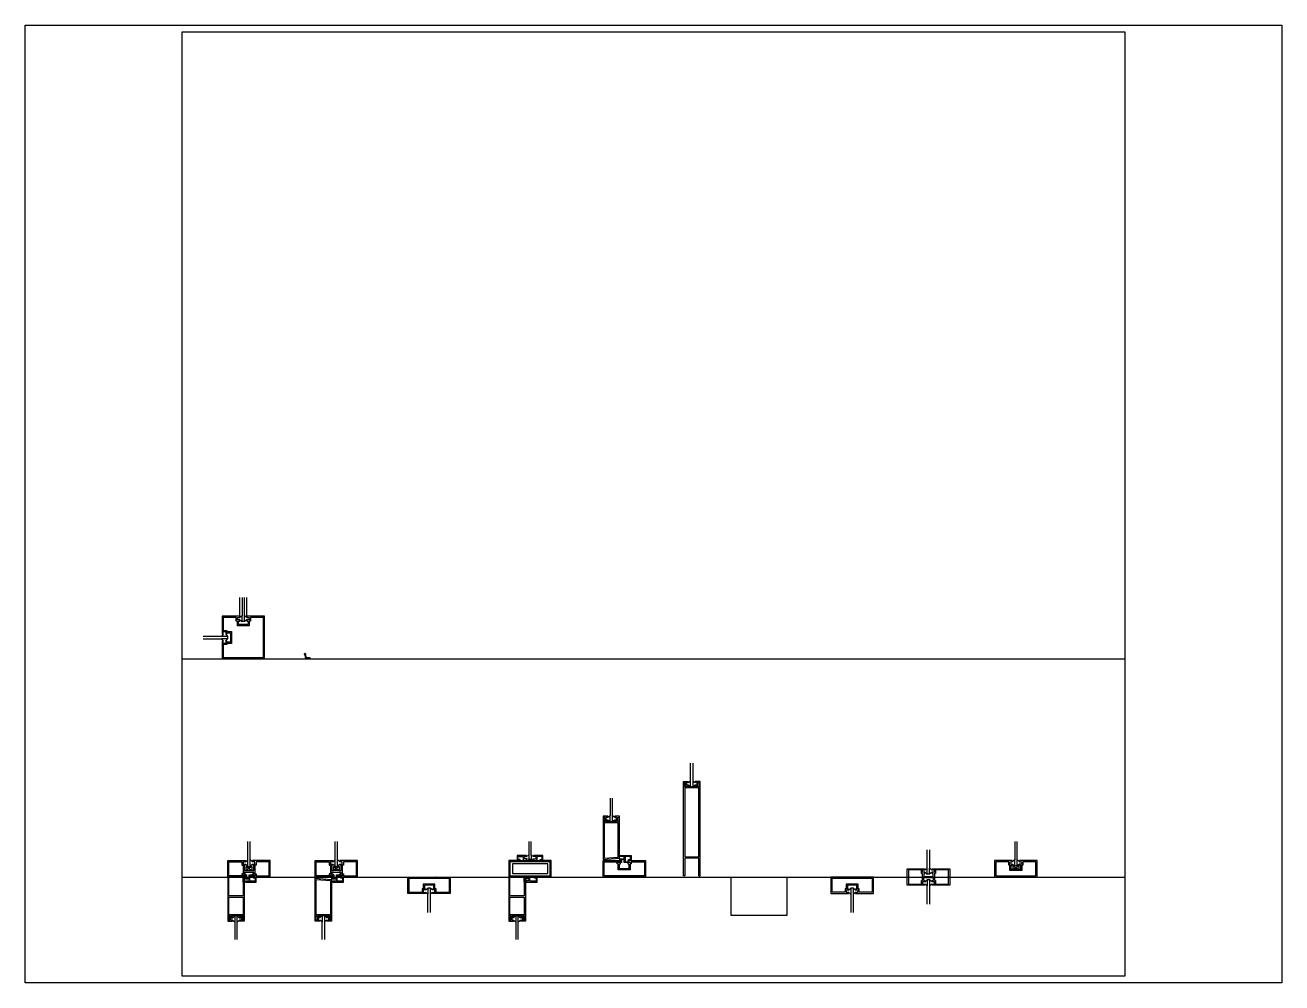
# Paper-space layout 'Layout1' of a CAD drawing. Header units: inches. Extents: x 1.05 to 9.45, y 0.8 to 7.2.
# The model-space entities are those that its viewports show. They can reach past a viewport. Long polylines and large blocks are cut down to what shows.
import ezdxf

# ---------------------------------------------------------------- set-up
doc = ezdxf.new("R2010")
doc.units = ezdxf.units.IN
doc.header["$MEASUREMENT"] = 0
doc.linetypes.add('HIDDEN', pattern=[0.375, 0.25, -0.125])
for name, color, linetype in [('FINE', 70, 'Continuous'), ('MED', 32, 'Continuous'), ('THIN', 151, 'Continuous')]:
    doc.layers.add(name, color=color, linetype=linetype)

# ---------------------------------------------------------------- blocks, each defined once
blk = doc.blocks.new('AecDtl_8410AH1')
at = {"layer": 'FINE'}
for p, q in [((2.125, 1.12546), (2.125, 1.8125)), ((2.375, 1.12546), (2.375, 1.8125)), ((1.625, 0.21875), (1.625, 0.125)), ((1.75, 0.125), (1.75, 0)), ((1.9375, 1.125), (2.5625, 0.6875)), ((2.5625, 1.125), (1.9375, 0.6875)), ((2.125, 1.12546), (2.375, 1.12546)), ((2.625, 0), (2.625, 0.125)), ((3, 0), (2.625, 0)), ((1.875, -0.1875), (1.75, -0.0625)), ((1.75, -0.0625), (1.75, -0.125)), ((0.3125, -4.21875), (0.5, -4.21875)), ((0.3125, -4.5625), (0.3125, -4.3125)), ((0.3125, -4.3125), (0.5, -4.3125)), ((0.5, -4.5625), (0.3125, -4.5625)), ((0.5, -4.3125), (0.75, -4.125)), ((0.5, -4.21875), (0.5, -4.3125)), ((0.75, -4.125), (0.75, -4.75)), ((1, -4.75), (1, -4.125)), ((1, -4.125), (1.25, -4.3125)), ((1.25, -4.3125), (1.25, -4.21875)), ((1.25, -4.21875), (1.4375, -4.21875)), ((1.25, -4.3125), (1.4375, -4.3125)), ((1.4375, -4.5625), (1.25, -4.5625)), ((1.4375, -4.3125), (1.4375, -4.5625))]:
    blk.add_line(p, q, dxfattribs=at)
for points in [[(1.875, 1.625), (1.625, 1.625), (1.625, 1.375), (1.875, 1.375), (2.125, 1.1875)], [(1.875, 1.375), (1.875, 1.25), (1.75, 1.25), (1.75, 0.6875), (2.75, 0.6875), (2.75, 1.25), (2.625, 1.25), (2.625, 1.375)], [(2.375, 1.1875), (2.625, 1.375), (2.875, 1.375), (2.875, 1.625), (2.625, 1.625)], [(1.5, 0.125), (1.875, 0.125), (1.875, -0.1875), (2.25, -0.1875), (2.25, -0.4375), (1.875, -0.4375)], [(1.625, 0.21875), (1.96875, 0.21875), (1.96875, -0.09375), (2.25, -0.09375), (2.25, 0.21875), (2.875, 0.21875), (2.875, 0.125)], [(2.625, 0.21875), (2.625, 0.34375), (2.75, 0.34375), (2.75, 0.46875), (1.75, 0.46875), (1.75, 0.34375), (1.875, 0.34375), (1.875, 0.21875)], [(1.9375, 0.6875), (1.9375, 1.125), (2.5625, 1.125), (2.5625, 0.6875)], [(2.6875, 0), (2.6875, -0.09375), (2.90625, -0.09375), (2.90625, -0.4375), (2.34375, -0.4375), (2.34375, 0.125), (2.875, 0.125)], [(1.4375, -4.21875), (1.4375, -4.125), (0.3125, -4.125), (0.3125, -4.21875)]]:
    blk.add_lwpolyline(points, dxfattribs=at)
for points in [[(0.09375, -4.125), (0.21875, -4.125), (0.21875, -4.5625), (0.09375, -4.5625)], [(1.65625, -4.125), (1.53125, -4.125), (1.53125, -4.5625), (1.65625, -4.5625)]]:
    blk.add_lwpolyline(points, close=True, dxfattribs=at)
at = {"layer": 'MED'}
for p, q in [((1.75, -0.5625), (1.875, -0.4375)), ((1.875, -0.4375), (1.875, -0.53125)), ((1, -4.75), (1.25, -4.5625)), ((1, -6.625), (1, -4.75)), ((1.25079, -4.6875), (1.25079, -4.5625))]:
    blk.add_line(p, q, dxfattribs=at)
for points in [[(1.75, 0), (0, 0), (0, 1.75), (1.875, 1.75), (1.875, 1.625), (2.125, 1.8125), (2.125, 3.75)], [(1.875, -0.53125), (3, -0.53125), (3, 0), (4.5, 0), (4.5, 1.75), (2.625, 1.75), (2.625, 1.625), (2.375, 1.8125), (2.375, 3.75)], [(1.625, -0.5625), (1.625, -0.125), (1.625, -2), (0.125, -2), (0.125, -0.125), (0, -0.125), (0, -4.6875), (0.5, -4.6875), (0.5, -4.5625), (0.75, -4.75), (0.75, -6.625)], [(1.625, -0.125), (1.75, -0.125), (1.75, -0.5625), (1.75, -4.6875), (1.25, -4.6875)]]:
    blk.add_lwpolyline(points, dxfattribs=at)
at = {"layer": 'THIN'}
for points in [[(1.5, 0.125), (0.125, 0.125), (0.125, 1.625), (1.5, 1.625), (1.5, 1.25), (1.625, 1.25), (1.625, 0.34375), (1.5, 0.34375)], [(4.375, 1.625), (3, 1.625), (3, 1.25), (2.875, 1.25), (2.875, 0.34375), (3, 0.34375), (3, 0.125), (4.375, 0.125)], [(1.625, -2.125), (1.625, -4), (0.125, -4), (0.125, -2.125)]]:
    blk.add_lwpolyline(points, close=True, dxfattribs=at)
blk = doc.blocks.new('AecDtl_8410BJ1')
at = {"layer": 'FINE'}
for p, q in [((2.12, 1.13), (2.12, 1.81)), ((2.38, 1.13), (2.38, 1.81)), ((1.62, 0.22), (1.62, 0.12)), ((1.75, 0.12), (1.75, 0)), ((1.94, 1.12), (2.56, 0.69)), ((2.56, 1.12), (1.94, 0.69)), ((2.62, 0), (2.62, 0.12)), ((2.88, 0.22), (2.88, 0.12)), ((1.88, -0.19), (1.75, -0.06)), ((1.75, -0.06), (1.75, -0.25)), ((3, 0), (2.62, 0)), ((3, 0), (2.69, 0)), ((0.5, -4.22), (0.31, -4.22)), ((0.5, -4.31), (0.5, -4.22)), ((0.75, -4.12), (0.75, -4.75)), ((1, -4.12), (0.75, -4.12)), ((1, -4.12), (1, -4.75)), ((1.44, -4.22), (1.25, -4.22)), ((1.25, -4.22), (1.25, -4.31))]:
    blk.add_line(p, q, dxfattribs=at)
for points in [[(1.88, 1.62), (1.62, 1.62), (1.62, 1.37), (1.88, 1.37), (2.12, 1.19)], [(1.88, 1.37), (1.88, 1.25), (1.75, 1.25), (1.75, 0.69), (1.94, 0.69)], [(2.38, 1.19), (2.62, 1.37), (2.88, 1.37), (2.88, 1.62), (2.62, 1.62)], [(2.56, 0.69), (2.75, 0.69), (2.75, 1.25), (2.62, 1.25), (2.62, 1.37)], [(1.5, 0.12), (1.88, 0.12), (1.88, -0.19), (2.25, -0.19), (2.25, -0.44), (1.88, -0.44)], [(1.62, 0.22), (1.97, 0.22), (1.97, -0.09), (2.25, -0.09), (2.25, 0.22), (2.88, 0.22)], [(2.62, 0.22), (2.62, 0.34), (2.75, 0.34), (2.75, 0.47), (1.75, 0.47), (1.75, 0.34), (1.88, 0.34), (1.88, 0.22)], [(2.38, 1.13), (2.56, 1.12), (2.56, 0.69), (1.94, 0.69), (1.94, 1.12), (2.12, 1.13)], [(2.69, 0), (2.69, -0.09), (2.91, -0.09), (2.91, -0.44), (2.34, -0.44), (2.34, 0.12), (2.88, 0.12)], [(0.31, -4.22), (0.31, -4.12), (0.75, -4.12), (0.5, -4.31), (0.31, -4.31), (0.31, -4.56), (0.5, -4.56)], [(1.25, -4.56), (1.44, -4.56), (1.44, -4.31), (1.25, -4.31), (1, -4.12), (1.44, -4.12), (1.44, -4.22)]]:
    blk.add_lwpolyline(points, dxfattribs=at)
for points in [[(0.09, -4.12), (0.22, -4.12), (0.22, -4.56), (0.09, -4.56)], [(1.66, -4.12), (1.53, -4.12), (1.53, -4.56), (1.66, -4.56)]]:
    blk.add_lwpolyline(points, close=True, dxfattribs=at)
at = {"layer": 'MED'}
for points in [[(1.75, 0), (0, 0), (0, 1.75), (1.88, 1.75), (1.88, 1.62), (2.12, 1.81), (2.12, 3.75)], [(1.75, -0.56), (1.88, -0.44), (1.88, -0.53), (3, -0.53), (3, 0), (4.5, 0), (4.5, 1.75), (2.62, 1.75), (2.62, 1.62), (2.38, 1.81), (2.38, 3.75)], [(0.5, -4.69), (0, -4.69), (0, -0.13), (1.75, -0.25), (1.75, -4.69), (1.25, -4.69), (1.25, -4.56), (1, -4.75), (1, -6.62)], [(0.75, -6.62), (0.75, -4.75), (0.5, -4.56), (0.5, -4.69)]]:
    blk.add_lwpolyline(points, dxfattribs=at)
at = {"layer": 'THIN'}
blk.add_line((2.12, 1.13), (2.38, 1.13), dxfattribs=at)
for points in [[(1.5, 0.12), (0.12, 0.12), (0.12, 1.62), (1.5, 1.62), (1.5, 1.25), (1.62, 1.25), (1.62, 0.34), (1.5, 0.34)], [(4.38, 1.62), (3, 1.62), (3, 1.25), (2.88, 1.25), (2.88, 0.34), (3, 0.34), (3, 0.12), (4.38, 0.12)], [(0.12, -0.26), (1.62, -0.37), (1.62, -4), (0.12, -4)]]:
    blk.add_lwpolyline(points, close=True, dxfattribs=at)
blk = doc.blocks.new('AecDtl_8410CJ1')
at = {"layer": 'FINE'}
for p, q in [((3, 0), (2.9793, -0.0017)), ((1.75, -1.25), (1.875, -1.25)), ((1.875, -1.25), (1.875, -1.375)), ((2.375, -1.1875), (2.125, -1.1875)), ((2.625, -1.375), (2.625, -1.25)), ((2.625, -1.25), (2.75, -1.25))]:
    blk.add_line(p, q, dxfattribs=at)
for points in [[(2.75, -1.25), (2.75, -0.875), (1.75, -0.875), (1.75, -1.25)], [(1.875, -1.375), (2.125, -1.1875), (2.125, -1.8125)], [(2.625, -1.375), (2.375, -1.1875), (2.375, -1.8125)], [(1.875, -1.375), (1.625, -1.375), (1.625, -1.625), (1.875, -1.625)], [(2.625, -1.625), (2.875, -1.625), (2.875, -1.375), (2.625, -1.375)]]:
    blk.add_lwpolyline(points, dxfattribs=at)
at = {"layer": 'MED'}
blk.add_lwpolyline([(2.125, -3.75), (2.125, -1.8125), (1.875, -1.625), (1.875, -1.75), (0, -1.75), (0, 0), (4.5, 0), (4.5, -1.75), (2.625, -1.75), (2.625, -1.625), (2.375, -1.8125), (2.375, -3.75)], dxfattribs=at)
at = {"layer": 'THIN'}
blk.add_lwpolyline([(1.625, -1.25), (1.5, -1.25), (1.5, -1.625), (0.125, -1.625), (0.125, -0.125), (4.375, -0.125), (4.375, -1.625), (3, -1.625), (3, -1.25), (2.875, -1.25), (2.875, -0.75), (1.625, -0.75)], close=True, dxfattribs=at)
blk = doc.blocks.new('AecDtl_8410DH1')
at = {"layer": 'FINE'}
for p, q in [((1.62, 1.94), (1.62, 2.19)), ((1.62, 2.19), (1.88, 2.19)), ((1.88, 1.94), (1.62, 1.94)), ((1.88, 1.75), (1.88, 1.94)), ((2.12, 1.84), (1.88, 1.94)), ((2.12, 2.3), (2.12, 1.84)), ((2.38, 1.84), (2.12, 1.84)), ((2.38, 2.3), (2.38, 1.84)), ((2.38, 1.84), (2.62, 1.94)), ((2.88, 2.19), (2.62, 2.19)), ((2.62, 1.75), (2.62, 1.94)), ((2.62, 1.94), (2.88, 1.94)), ((2.88, 1.94), (2.88, 2.19)), ((1.88, 0), (1.88, -0.16)), ((2.22, -0.44), (2.22, 0)), ((2.69, 0), (2.69, -0.09)), ((1.88, -0.16), (1.75, -0.03)), ((1.75, -0.03), (1.75, -0.12)), ((1.88, -0.16), (2.12, -0.16)), ((2.12, -0.41), (1.88, -0.41)), ((2.12, -0.16), (2.12, -0.41)), ((2.91, -0.44), (2.22, -0.44)), ((2.69, -0.09), (2.91, -0.09)), ((2.91, -0.09), (2.91, -0.44)), ((1.44, -4.12), (0.31, -4.12)), ((0.31, -4.12), (0.31, -4.22)), ((0.31, -4.22), (0.5, -4.22)), ((0.5, -4.31), (0.31, -4.31)), ((0.31, -4.31), (0.31, -4.56)), ((0.31, -4.56), (0.5, -4.56)), ((0.75, -4.12), (0.5, -4.31)), ((0.5, -4.22), (0.5, -4.31)), ((0.75, -4.12), (0.75, -4.75)), ((1, -4.12), (1.25, -4.31)), ((1, -4.75), (1, -4.12)), ((1.25, -4.31), (1.25, -4.22)), ((1.25, -4.22), (1.44, -4.22)), ((1.44, -4.31), (1.25, -4.31)), ((1.25, -4.56), (1.44, -4.56)), ((1.44, -4.22), (1.44, -4.12)), ((1.44, -4.56), (1.44, -4.31))]:
    blk.add_line(p, q, dxfattribs=at)
at = {"layer": 'FINE', "linetype": 'HIDDEN'}
blk.add_lwpolyline([(4.12, 0.38), (4.12, 1.38), (0.38, 1.38), (0.38, 0.38)], close=True, dxfattribs=at)
at = {"layer": 'FINE'}
for points in [[(1.19, 1.75), (1.19, 1.84), (0.97, 1.84), (0.97, 2.19), (1.53, 2.19), (1.53, 1.75)], [(3.31, 1.75), (3.31, 1.84), (3.53, 1.84), (3.53, 2.19), (2.97, 2.19), (2.97, 1.75)]]:
    blk.add_lwpolyline(points, dxfattribs=at)
for points in [[(0.09, -4.12), (0.22, -4.12), (0.22, -4.56), (0.09, -4.56)], [(1.66, -4.12), (1.53, -4.12), (1.53, -4.56), (1.66, -4.56)]]:
    blk.add_lwpolyline(points, close=True, dxfattribs=at)
at = {"layer": 'MED'}
for p, q in [((0.88, 1.75), (3.62, 1.75)), ((1.25, -4.69), (1.25, -4.56))]:
    blk.add_line(p, q, dxfattribs=at)
for points in [[(2.12, 3.75), (2.12, 2.3), (1.88, 2.19), (1.88, 2.28), (0.88, 2.28), (0.88, 1.75), (0, 1.75), (0, 0), (4.5, 0), (4.5, 1.75), (3.62, 1.75), (3.62, 2.28), (2.62, 2.28), (2.62, 2.19), (2.38, 2.3), (2.38, 3.75)], [(1.75, -0.53), (1.88, -0.41), (1.88, -0.53), (3, -0.53), (3, 0)], [(1.62, -0.56), (1.62, -0.12), (1.62, -2), (0.12, -2), (0.12, -0.12), (0, -0.12), (0, -4.69), (0.5, -4.69), (0.5, -4.56), (0.75, -4.75), (0.75, -6.62)], [(1.62, -0.12), (1.75, -0.12), (1.75, -0.56), (1.75, -4.69), (1.25, -4.69)], [(1, -6.62), (1, -4.75), (1.25, -4.56)]]:
    blk.add_lwpolyline(points, dxfattribs=at)
at = {"layer": 'THIN'}
for points in [[(4.38, 0.12), (4.38, 1.62), (0.12, 1.62), (0.12, 0.12)], [(1.62, -2.12), (1.62, -4), (0.12, -4), (0.12, -2.12)]]:
    blk.add_lwpolyline(points, close=True, dxfattribs=at)
blk = doc.blocks.new('AecDtl_8410EJ1')
at = {"layer": 'FINE'}
for p, q in [((0.5, 6.06), (0.75, 5.88)), ((0.75, 5.88), (0.75, 6.5)), ((1, 5.88), (1, 6.5)), ((1.5, 1.62), (1.87, 1.62)), ((1.75, 1.62), (1.75, 1.75)), ((1.87, 1.62), (1.87, 1.94)), ((2.62, 1.75), (2.62, 1.62)), ((3, 1.75), (2.62, 1.75)), ((3, 1.75), (2.69, 1.75))]:
    blk.add_line(p, q, dxfattribs=at)
for points in [[(0.09, 5.88), (0.22, 5.88), (0.22, 6.31), (0.09, 6.31)], [(1.66, 5.88), (1.53, 5.88), (1.53, 6.31), (1.66, 6.31)]]:
    blk.add_lwpolyline(points, close=True, dxfattribs=at)
for points in [[(0.5, 6.31), (0.31, 6.31), (0.31, 6.06), (0.5, 6.06)], [(0.5, 6.06), (0.5, 5.97), (0.31, 5.97), (0.31, 5.88), (1.44, 5.88), (1.44, 5.97), (1.25, 5.97), (1.25, 6.06)], [(1, 5.88), (1.25, 6.06), (1.44, 6.06), (1.44, 6.31), (1.25, 6.31)], [(2.88, 1.62), (2.88, 1.53), (2.25, 1.53), (2.25, 1.84), (1.97, 1.84), (1.97, 1.53), (1.62, 1.53), (1.62, 1.62)], [(1.75, 2), (1.75, 1.81), (1.87, 1.94), (2.25, 1.94), (2.25, 2.19), (1.87, 2.19)], [(2.62, 1.53), (2.62, 1.41), (2.75, 1.41), (2.75, 0.88), (1.75, 0.88), (1.75, 1.41), (1.87, 1.41), (1.87, 1.53)], [(2.69, 1.75), (2.69, 1.84), (2.91, 1.84), (2.91, 2.19), (2.34, 2.19), (2.34, 1.62), (2.88, 1.62)]]:
    blk.add_lwpolyline(points, dxfattribs=at)
at = {"layer": 'MED'}
for points in [[(0.5, 6.44), (0, 6.44), (0, 1.87), (1.75, 2), (1.75, 6.44), (1.25, 6.44), (1.25, 6.31), (1, 6.5), (1, 8.37)], [(0.75, 8.37), (0.75, 6.5), (0.5, 6.31), (0.5, 6.44)], [(1.75, 2.31), (1.87, 2.19), (1.87, 2.28), (3, 2.28), (3, 1.75), (4.5, 1.75), (4.5, 0), (0, 0), (0, 1.75), (1.75, 1.75)], [(3, 1.62), (3, 1.41), (2.88, 1.41), (2.88, 0.75), (1.62, 0.75), (1.62, 1.41), (1.5, 1.41), (1.5, 1.62)]]:
    blk.add_lwpolyline(points, dxfattribs=at)
at = {"layer": 'THIN'}
blk.add_lwpolyline([(0.12, 2.01), (1.62, 2.12), (1.62, 5.75), (0.12, 5.75)], close=True, dxfattribs=at)
blk.add_lwpolyline([(3, 1.62), (4.38, 1.62), (4.38, 0.12), (0.12, 0.12), (0.12, 1.62), (1.5, 1.62)], dxfattribs=at)
blk = doc.blocks.new('AecDtl_8410FC1')
at = {"layer": 'FINE'}
for p, q in [((0.3125, 10), (0.3125, 9.75)), ((0.5, 10), (0.3125, 10)), ((0.3125, 9.75), (0.5, 9.75)), ((0.3125, 9.65625), (0.5, 9.65625)), ((0.5, 9.75), (0.75, 9.5625)), ((0.5, 9.65625), (0.5, 9.75)), ((0.75, 9.5625), (0.75, 10.1875)), ((1, 10.1875), (1, 9.5625)), ((1, 9.5625), (1.25, 9.75)), ((1.4375, 10), (1.25, 10)), ((1.25, 9.75), (1.4375, 9.75)), ((1.25, 9.75), (1.25, 9.65625)), ((1.25, 9.65625), (1.4375, 9.65625)), ((1.4375, 9.75), (1.4375, 10))]:
    blk.add_line(p, q, dxfattribs=at)
for points in [[(0.09375, 9.5625), (0.21875, 9.5625), (0.21875, 10), (0.09375, 10)], [(1.65625, 9.5625), (1.53125, 9.5625), (1.53125, 10), (1.65625, 10)]]:
    blk.add_lwpolyline(points, close=True, dxfattribs=at)
blk.add_lwpolyline([(1.4375, 9.65625), (1.4375, 9.5625), (0.3125, 9.5625), (0.3125, 9.65625)], dxfattribs=at)
at = {"layer": 'MED'}
for p, q in [((1, 12.0625), (1, 10.1875)), ((1, 10.1875), (1.25, 10)), ((1.25079, 10.125), (1.25079, 10))]:
    blk.add_line(p, q, dxfattribs=at)
for points in [[(1.625, 0.5625), (1.625, 0.125), (1.625, 2), (0.125, 2), (0.125, 0.125), (0, 0.125), (0, 10.125), (0.5, 10.125), (0.5, 10), (0.75, 10.1875), (0.75, 12.0625)], [(1.625, 0.125), (1.75, 0.125), (1.75, 0.5625), (1.75, 10.125), (1.25, 10.125)]]:
    blk.add_lwpolyline(points, dxfattribs=at)
at = {"layer": 'THIN'}
blk.add_lwpolyline([(1.625, 2.125), (1.625, 9.4375), (0.125, 9.4375), (0.125, 2.125)], close=True, dxfattribs=at)
blk = doc.blocks.new('AecDtl_8410GC1')
at = {"layer": 'MED', "linetype": 'HIDDEN'}
blk.add_lwpolyline([(0, -4.0625), (0, 0), (5.875, 0), (5.875, -4.0625)], close=True, dxfattribs=at)
blk = doc.blocks.new('AecDtl_8410HH1')
at = {"layer": 'FINE'}
for p, q in [((3, 0), (2.98, 0)), ((1.75, -1.25), (1.87, -1.25)), ((1.87, -1.25), (1.87, -1.38)), ((2.37, -1.19), (2.12, -1.19)), ((2.62, -1.38), (2.62, -1.25)), ((2.62, -1.25), (2.75, -1.25))]:
    blk.add_line(p, q, dxfattribs=at)
for points in [[(2.75, -1.25), (2.75, -0.88), (1.75, -0.88), (1.75, -1.25)], [(1.88, -1.38), (2.12, -1.19), (2.12, -1.81)], [(2.62, -1.38), (2.37, -1.19), (2.37, -1.81)], [(1.88, -1.38), (1.62, -1.38), (1.62, -1.62), (1.88, -1.62)], [(2.62, -1.62), (2.88, -1.62), (2.88, -1.38), (2.62, -1.38)]]:
    blk.add_lwpolyline(points, dxfattribs=at)
at = {"layer": 'MED'}
for points in [[(2.37, -1.81), (2.62, -1.62), (2.62, -1.75), (4.5, -1.75), (4.5, 0), (0, 0), (0, -1.75), (1.88, -1.75), (1.88, -1.62), (2.12, -1.81), (2.12, -3.75)], [(2.37, -1.81), (2.37, -3.75)]]:
    blk.add_lwpolyline(points, dxfattribs=at)
at = {"layer": 'THIN'}
for points in [[(1.5, -1.62), (0.12, -1.62), (0.12, -0.13), (4.38, -0.13), (4.38, -1.62), (3, -1.62)], [(3, -1.62), (3, -1.25), (2.88, -1.25), (2.88, -0.75), (1.62, -0.75), (1.62, -1.25), (1.5, -1.25), (1.5, -1.62)]]:
    blk.add_lwpolyline(points, dxfattribs=at)
blk = doc.blocks.new('AecDtl_8410KC1')
at = {"layer": 'FINE'}
for p, q in [((1.75, 0.375), (1.875, 0.375)), ((1.875, 0.375), (1.875, 0.5)), ((2.375, 0.3125), (2.125, 0.3125)), ((2.625, 0.5), (2.625, 0.375)), ((2.625, 0.375), (2.75, 0.375)), ((1.75, -0.375), (1.875, -0.375)), ((1.875, -0.375), (1.875, -0.5)), ((2.375, -0.3125), (2.125, -0.3125)), ((2.625, -0.5), (2.625, -0.375)), ((2.625, -0.375), (2.75, -0.375))]:
    blk.add_line(p, q, dxfattribs=at)
for points in [[(1.875, 0.5), (1.625, 0.5), (1.625, 0.75), (1.875, 0.75)], [(1.75, 0.375), (1.75, 0.0625), (2.75, 0.0625), (2.75, 0.375)], [(1.875, 0.5), (2.125, 0.3125), (2.125, 0.9375)], [(2.625, 0.5), (2.375, 0.3125), (2.375, 0.9375)], [(2.625, 0.75), (2.875, 0.75), (2.875, 0.5), (2.625, 0.5)], [(1.875, -0.5), (1.625, -0.5), (1.625, -0.75), (1.875, -0.75)], [(1.75, -0.375), (1.75, -0.0625), (2.75, -0.0625), (2.75, -0.375)], [(1.875, -0.5), (2.125, -0.3125), (2.125, -0.9375)], [(2.625, -0.5), (2.375, -0.3125), (2.375, -0.9375)], [(2.625, -0.75), (2.875, -0.75), (2.875, -0.5), (2.625, -0.5)]]:
    blk.add_lwpolyline(points, dxfattribs=at)
at = {"layer": 'MED'}
for p, q in [((1.5, 0.5), (1.5, 0.5)), ((3, 0.5), (3, 0.5)), ((1.5, -0.5), (1.5, -0.5)), ((3, -0.5), (3, -0.5))]:
    blk.add_line(p, q, dxfattribs=at)
for points in [[(2.125, -2.875), (2.125, -0.9375), (1.875, -0.75), (1.875, -0.875), (0, -0.875), (0, 0.875), (1.875, 0.875), (1.875, 0.75), (2.125, 0.9375), (2.125, 2.875)], [(2.375, 2.875), (2.375, 0.9375), (2.625, 0.75), (2.625, 0.875), (4.5, 0.875), (4.5, -0.875), (2.625, -0.875), (2.625, -0.75), (2.375, -0.9375), (2.375, -2.875)]]:
    blk.add_lwpolyline(points, dxfattribs=at)
at = {"layer": 'THIN'}
for points in [[(1.625, -0.375), (1.625, 0.375), (1.5, 0.375), (1.5, 0.75), (0.125, 0.75), (0.125, -0.75), (1.5, -0.75), (1.5, -0.375)], [(2.875, 0.375), (2.875, -0.375), (3, -0.375), (3, -0.75), (4.375, -0.75), (4.375, 0.75), (3, 0.75), (3, 0.375)]]:
    blk.add_lwpolyline(points, close=True, dxfattribs=at)
blk = doc.blocks.new('AecDtl_8410LS1')
at = {"layer": 'FINE'}
for p, q in [((1.875, 1.25), (1.875, 1.375)), ((2.625, 1.375), (2.625, 1.25)), ((1.75, 1.25), (1.875, 1.25)), ((1.9375, 1.1875), (1.9375, 0.8125)), ((1.9375, 1.1875), (2.125, 1.1875)), ((1.9375, 0.8125), (2.5625, 1.1875)), ((1.9375, 1.1875), (2.5625, 0.8125)), ((2.375, 1.1875), (2.125, 1.1875)), ((2.5625, 1.1875), (2.375, 1.1875)), ((2.5625, 1.1875), (2.5625, 0.8125)), ((2.625, 1.25), (2.75, 1.25)), ((3, 0), (2.9793, 0.0017))]:
    blk.add_line(p, q, dxfattribs=at)
for points in [[(1.875, 1.375), (1.625, 1.375), (1.625, 1.625), (1.875, 1.625)], [(1.875, 1.375), (2.125, 1.1875), (2.125, 1.8125)], [(2.625, 1.375), (2.375, 1.1875), (2.375, 1.8125)], [(2.625, 1.625), (2.875, 1.625), (2.875, 1.375), (2.625, 1.375)], [(2.75, 1.25), (2.75, 0.8125), (1.75, 0.8125), (1.75, 1.25)]]:
    blk.add_lwpolyline(points, dxfattribs=at)
at = {"layer": 'MED'}
blk.add_lwpolyline([(2.125, 3.75), (2.125, 1.8125), (1.875, 1.625), (1.875, 1.75), (0, 1.75), (0, 0), (4.5, 0), (4.5, 1.75), (2.625, 1.75), (2.625, 1.625), (2.375, 1.8125), (2.375, 3.75)], dxfattribs=at)
at = {"layer": 'THIN'}
blk.add_lwpolyline([(1.625, 1.25), (1.5, 1.25), (1.5, 1.625), (0.125, 1.625), (0.125, 0.125), (4.375, 0.125), (4.375, 1.625), (3, 1.625), (3, 1.25), (2.875, 1.25), (2.875, 0.6875), (1.625, 0.6875)], close=True, dxfattribs=at)
blk = doc.blocks.new('AecDtl_8410NC1')
at = {"layer": 'FINE'}
for p, q in [((-2.6241, 4.5), (-2.6241, 6.5)), ((-1.8759, 4.5), (-1.8759, 6.5)), ((-2.75, 4), (-2.625, 4)), ((-2.625, 4), (-2.625, 4.125)), ((-1.875, 4.125), (-1.875, 4)), ((-1.875, 4), (-1.75, 4)), ((-4, 2.625), (-4, 2.75)), ((-2.125, 3.9375), (-2.375, 3.9375)), ((-4.125, 2.625), (-4, 2.625)), ((-4, 1.875), (-4.125, 1.875)), ((-4, 1.75), (-4, 1.875)), ((-3.9375, 2.375), (-3.9375, 2.125))]:
    blk.add_line(p, q, dxfattribs=at)
for points in [[(-2.625, 4.125), (-2.875, 4.125), (-2.875, 4.375), (-2.625, 4.375)], [(-1.75, 4), (-1.75, 3.625), (-2.75, 3.625), (-2.75, 4)], [(-2.625, 4.125), (-2.375, 3.9375), (-2.375, 4.5625)], [(-1.875, 4.125), (-2.125, 3.9375), (-2.125, 4.5625)], [(-1.875, 4.375), (-1.625, 4.375), (-1.625, 4.125), (-1.875, 4.125)], [(-4.375, 2.625), (-4.375, 2.875), (-4.125, 2.875), (-4.125, 2.625)], [(-4, 2.75), (-3.625, 2.75), (-3.625, 1.75), (-4, 1.75)], [(-4.125, 2.625), (-3.9375, 2.375), (-4.5625, 2.375)], [(-4.125, 1.875), (-3.9375, 2.125), (-4.5625, 2.125)], [(-4.125, 1.875), (-4.125, 1.625), (-4.375, 1.625), (-4.375, 1.875)]]:
    blk.add_lwpolyline(points, dxfattribs=at)
at = {"layer": 'MED'}
for p, q in [((-3, 4.125), (-3, 4.125)), ((-1.5, 4.125), (-1.5, 4.125)), ((-4.125, 3), (-4.125, 3)), ((-4.125, 1.5), (-4.125, 1.5))]:
    blk.add_line(p, q, dxfattribs=at)
for points in [[(-6.5, 2.125), (-4.5625, 2.125), (-4.375, 1.875), (-4.5, 1.875), (-4.5, 0), (0, 0), (0, 4.5), (-1.875, 4.5), (-1.875, 4.375), (-2.125, 4.5625), (-2.125, 6.5)], [(-2.375, 6.5), (-2.375, 4.5625), (-2.625, 4.375), (-2.625, 4.5), (-4.5, 4.5), (-4.5, 2.625), (-4.375, 2.625), (-4.5625, 2.375), (-6.5, 2.375)]]:
    blk.add_lwpolyline(points, dxfattribs=at)
at = {"layer": 'THIN'}
blk.add_lwpolyline([(-4, 1.625), (-4, 1.5), (-4.375, 1.5), (-4.375, 0.125), (-0.125, 0.125), (-0.125, 4.375), (-1.5, 4.375), (-1.5, 4), (-1.625, 4), (-1.625, 3.5), (-2.875, 3.5), (-2.875, 4), (-3, 4), (-3, 4.375), (-4.375, 4.375), (-4.375, 3), (-4, 3), (-4, 2.875), (-3.5, 2.875), (-3.5, 1.625)], close=True, dxfattribs=at)
blk = doc.blocks.new('AecDtl_8410PC1')
at = {"layer": 'FINE'}
blk.add_lwpolyline([(0.02, 0.48, 1.061718), (-0.15, 0.45), (-0.07, 0.46), (0, 0), (0.5, 0), (0.5, 0.09), (0.08, 0.09), (0.02, 0.48)], format="xyb", dxfattribs=at)

msp = doc.modelspace()

# ---------------------------------------------------------------- linework, layer by layer
for p, q in [((0, 33.6), (100, 33.6)), ((0, 10.48), (100, 10.48))]:
    msp.add_line(p, q)
msp.add_lwpolyline([(0, 0), (100, 0), (100, 100), (0, 100)], close=True)

# ---------------------------------------------------------------- block references
for name, p in [('AecDtl_8410NC1', (8.79, 33.6)), ('AecDtl_8410PC1', (13.13, 33.6)), ('AecDtl_8410FC1', (53.18, 10.48)), ('AecDtl_8410EJ1', (44.65, 10.48)), ('AecDtl_8410AH1', (4.89, 10.48)), ('AecDtl_8410BJ1', (14.14, 10.48)), ('AecDtl_8410DH1', (34.67, 10.48)), ('AecDtl_8410KC1', (76.89, 10.48)), ('AecDtl_8410LS1', (86.15, 10.48)), ('AecDtl_8410CJ1', (23.97, 10.48)), ('AecDtl_8410GC1', (58.24, 10.48)), ('AecDtl_8410HH1', (68.8, 10.48))]:
    msp.add_blockref(name, p)

psp = doc.layouts.get("Layout1")

# ---------------------------------------------------------------- linework, layer by layer
psp.add_lwpolyline([(1.05, 0.8), (1.05, 7.2), (9.45, 7.2), (9.45, 0.8)], close=True)

# ---------------------------------------------------------------- viewports
at = {"layer": '0'}
psp.add_viewport(center=(5.25, 4), size=(8.4, 6.4), view_center_point=(50, 50), view_height=101.466993, dxfattribs=at)

doc.saveas('drawing.dxf')
